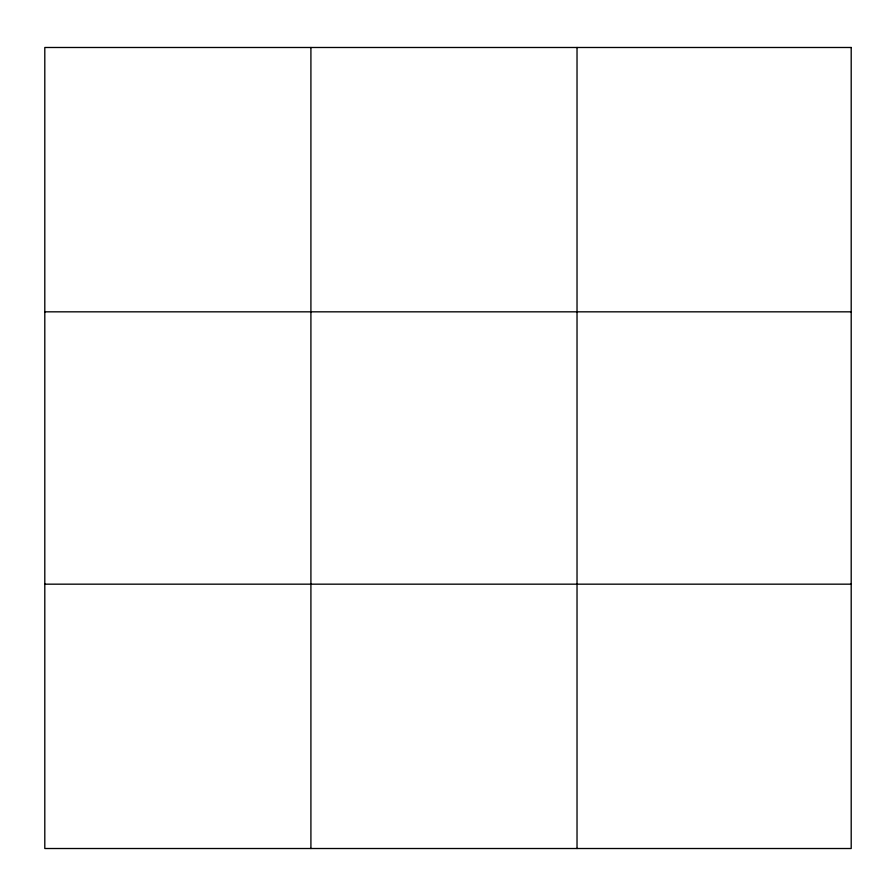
<?xml version="1.0" encoding="UTF-8"?>
<svg xmlns="http://www.w3.org/2000/svg" width="896" height="896" viewBox="0 0 896 896"><rect width="100%" height="100%" fill="white"/><g stroke="black" fill="none" stroke-linecap="round" stroke-linejoin="round"><path stroke-width="1.34" d="M310.912 47.488L310.912 848.512M577.024 47.488L577.024 848.512M44.8 311.83L851.2 311.83M44.8 584.17L851.2 584.17M851.2 47.488L851.2 848.512L44.8 848.512L44.8 47.488L851.2 47.488"/></g></svg>
